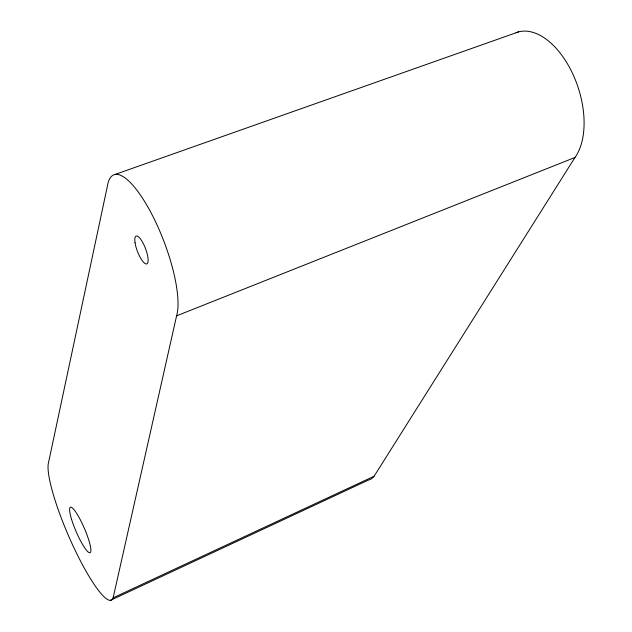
<?xml version="1.0" encoding="UTF-8"?>
<svg xmlns="http://www.w3.org/2000/svg" width="632" height="632" viewBox="0 0 632 632"><rect width="100%" height="100%" fill="white"/><g stroke="black" fill="none" stroke-linecap="round" stroke-linejoin="round"><path stroke-width="0.95" d="M113.128 597.832L176.589 315.842A79.648 22.878 69 0 0 150.582 211.894A79.648 22.878 69 0 0 107.369 186.211L48.198 464.164A76.567 13.691 66.6 0 0 76.014 552.091A76.567 13.691 66.6 0 0 113.128 597.832L374.089 476.236L574.986 157.463A71.179 40.464 71.6 0 0 572.474 73.273A71.179 40.464 71.6 0 0 515.981 32.714M110.331 600.4L368.259 480.13A71.305 26.331 65.9 0 0 374.089 476.236M176.589 315.842L574.986 157.463M115.229 174.4L518.738 31.829M71.59 519.401A24.774 4.424 66.6 0 0 89.926 552.763A24.774 4.424 66.6 0 0 79.221 517.742A24.774 4.424 66.6 0 0 71.59 519.401M135.066 242.814A14.915 4.274 69 0 0 146.276 263.978A14.915 4.274 69 0 0 143.053 243.115A14.915 4.274 69 0 0 135.066 242.814"/></g></svg>
